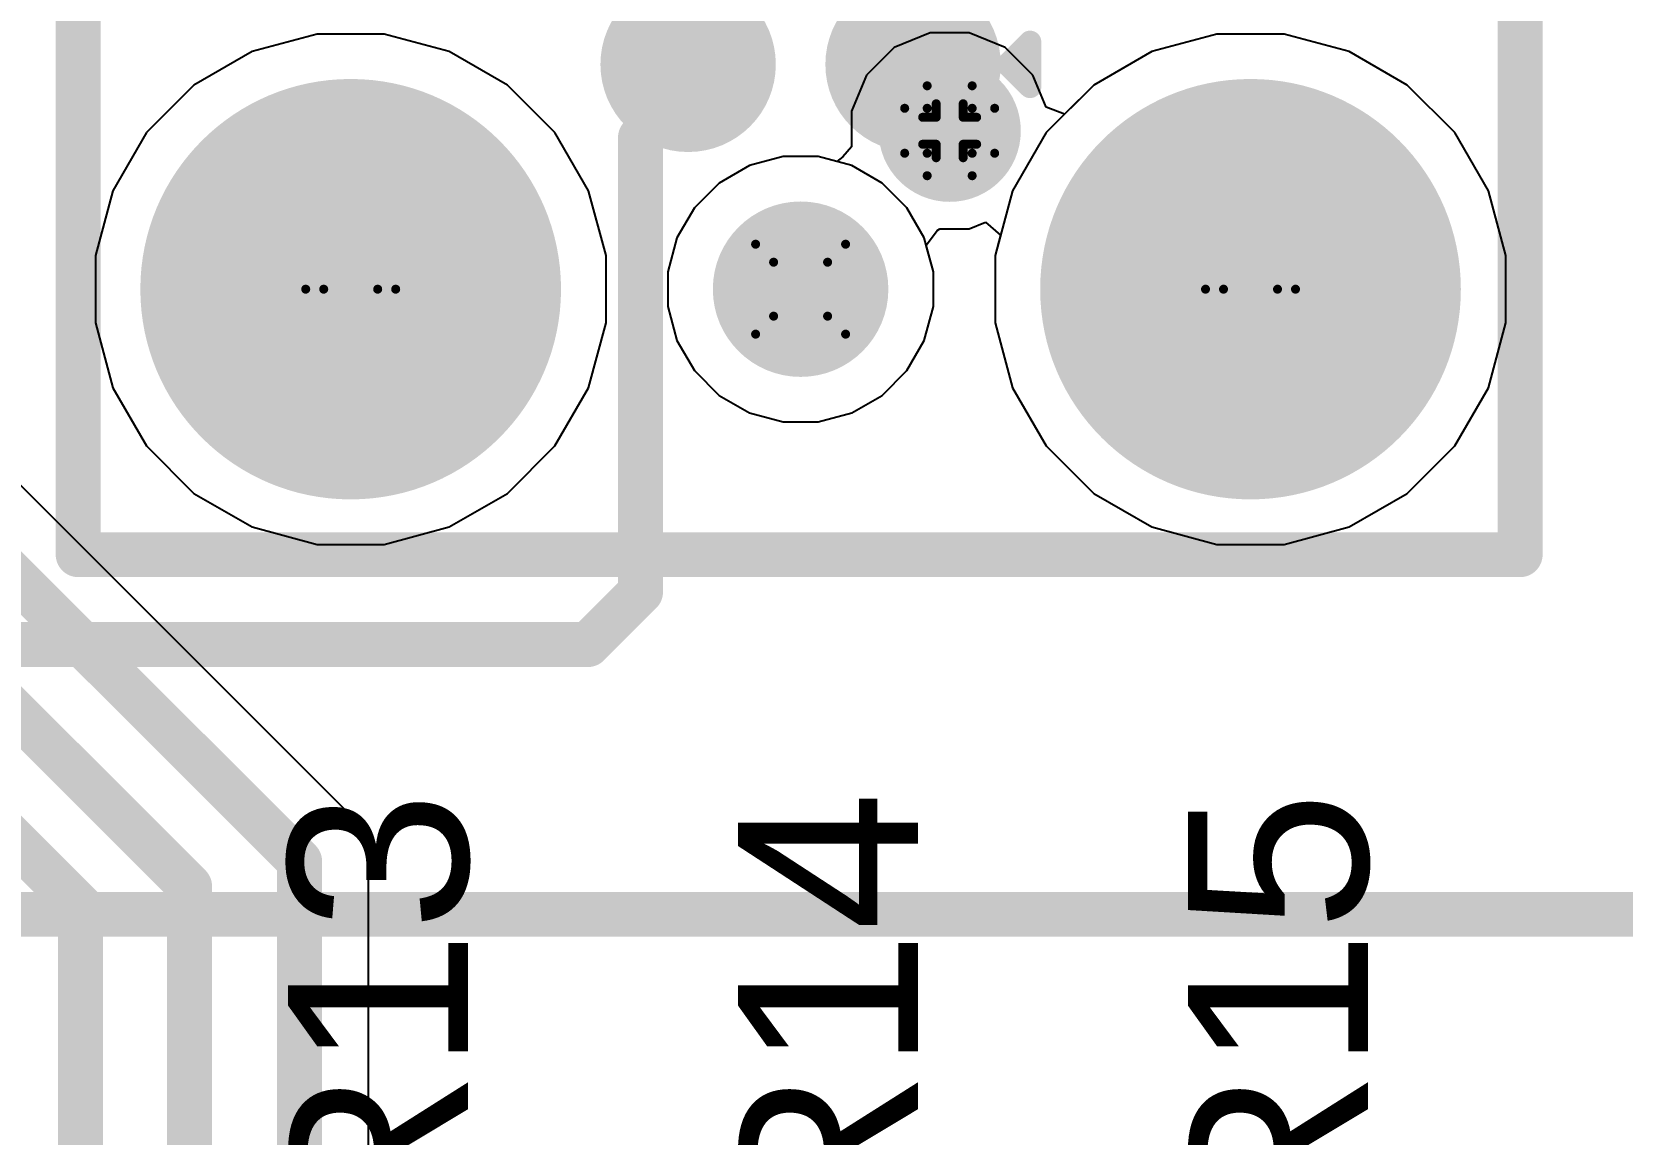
# Model space of a CAD drawing. Header units: inches. Extents: x -4 to 5258, y -4 to 5281.
# Drawn here: x 34.14 to 43.12, y 49.69 to 55.91 of the extents above; entities that cross this region are included whole.
import ezdxf

# ---------------------------------------------------------------- set-up
doc = ezdxf.new("R2010")
doc.units = ezdxf.units.IN
for name, color, linetype in [('Bottom Layer', 5, 'Continuous'), ('Bottom Solder', 6, 'Continuous'), ('Drill Drawing', 1, 'Continuous'), ('Layer 1', 16, 'Continuous'), ('Layer 2', 76, 'Continuous'), ('Pad Holes', 156, 'Continuous'), ('Top Layer', 1, 'Continuous'), ('Top Overlay', 2, 'Continuous'), ('Top Paste', 8, 'Continuous'), ('Top Solder', 216, 'Continuous'), ('Via Holes', 16, 'Continuous')]:
    doc.layers.add(name, color=color, linetype=linetype)
doc.styles.add('Arial', font='', dxfattribs={"height": 0.2})
doc.styles.get('Arial').set_extended_font_data('Arial')

# ---------------------------------------------------------------- blocks, each defined once
blk = doc.blocks.new('TC2030_IDC__214')
at = {"layer": 'Bottom Solder'}
h = blk.add_hatch(color=6, dxfattribs=at)
edge = h.paths.add_edge_path()
edge.add_arc((-2.54, 2.54), 0.1016, 0, 360)
h = blk.add_hatch(color=6, dxfattribs=at)
edge = h.paths.add_edge_path()
edge.add_arc((0.635, 2.54), 0.1016, 0, 360)
h = blk.add_hatch(color=6, dxfattribs=at)
edge = h.paths.add_edge_path()
edge.add_arc((2.54, 1.016), 0.1016, 0, 360)
h = blk.add_hatch(color=6, dxfattribs=at)
edge = h.paths.add_edge_path()
edge.add_arc((-2.54, 0), 0.1016, 0, 360)
h = blk.add_hatch(color=6, dxfattribs=at)
edge = h.paths.add_edge_path()
edge.add_arc((2.54, -1.016), 0.1016, 0, 360)
h = blk.add_hatch(color=6, dxfattribs=at)
edge = h.paths.add_edge_path()
edge.add_arc((-2.54, -2.54), 0.1016, 0, 360)
h = blk.add_hatch(color=6, dxfattribs=at)
edge = h.paths.add_edge_path()
edge.add_arc((0.635, -2.54), 0.1016, 0, 360)
at = {"layer": 'Pad Holes'}
h = blk.add_hatch(color=7, dxfattribs=at)
edge = h.paths.add_edge_path()
edge.add_arc((-2.54, 2.54), 1.1875, 0, 360)
h = blk.add_hatch(color=7, dxfattribs=at)
edge = h.paths.add_edge_path()
edge.add_arc((0.635, 2.54), 1.1875, 0, 360)
h = blk.add_hatch(color=7, dxfattribs=at)
edge = h.paths.add_edge_path()
edge.add_arc((2.54, 1.016), 0.4955, 0, 360)
h = blk.add_hatch(color=7, dxfattribs=at)
edge = h.paths.add_edge_path()
edge.add_arc((-2.54, 0), 0.4955, 0, 360)
h = blk.add_hatch(color=7, dxfattribs=at)
edge = h.paths.add_edge_path()
edge.add_arc((2.54, -1.016), 0.4955, 0, 360)
h = blk.add_hatch(color=7, dxfattribs=at)
edge = h.paths.add_edge_path()
edge.add_arc((-2.54, -2.54), 1.1875, 0, 360)
h = blk.add_hatch(color=7, dxfattribs=at)
edge = h.paths.add_edge_path()
edge.add_arc((0.635, -2.54), 1.1875, 0, 360)
at = {"layer": 'Top Layer'}
h = blk.add_hatch(color=1, dxfattribs=at)
edge = h.paths.add_edge_path()
edge.add_arc((-1.27, 0.635), 0.3935, 0, 360)
h = blk.add_hatch(color=1, dxfattribs=at)
edge = h.paths.add_edge_path()
edge.add_arc((0, 0.635), 0.3935, 0, 360)
h = blk.add_hatch(color=1, dxfattribs=at)
edge = h.paths.add_edge_path()
edge.add_arc((1.27, 0.635), 0.3935, 0, 360)
h = blk.add_hatch(color=1, dxfattribs=at)
edge = h.paths.add_edge_path()
edge.add_arc((-1.27, -0.635), 0.3935, 0, 360)
h = blk.add_hatch(color=1, dxfattribs=at)
edge = h.paths.add_edge_path()
edge.add_arc((-1.27, -0.635), 0.3935, 0, 360)
h = blk.add_hatch(color=1, dxfattribs=at)
edge = h.paths.add_edge_path()
edge.add_arc((0, -0.635), 0.3935, 0, 360)
h = blk.add_hatch(color=1, dxfattribs=at)
edge = h.paths.add_edge_path()
edge.add_arc((1.27, -0.635), 0.3935, 0, 360)
at = {"layer": 'Top Paste'}
h = blk.add_hatch(color=8, dxfattribs=at)
edge = h.paths.add_edge_path()
edge.add_arc((-1.27, 0.635), 0.3935, 0, 360)
h = blk.add_hatch(color=8, dxfattribs=at)
edge = h.paths.add_edge_path()
edge.add_arc((0, 0.635), 0.3935, 0, 360)
h = blk.add_hatch(color=8, dxfattribs=at)
edge = h.paths.add_edge_path()
edge.add_arc((1.27, 0.635), 0.3935, 0, 360)
h = blk.add_hatch(color=8, dxfattribs=at)
edge = h.paths.add_edge_path()
edge.add_arc((-1.27, -0.635), 0.3935, 0, 360)
h = blk.add_hatch(color=8, dxfattribs=at)
edge = h.paths.add_edge_path()
edge.add_arc((-1.27, -0.635), 0.3935, 0, 360)
h = blk.add_hatch(color=8, dxfattribs=at)
edge = h.paths.add_edge_path()
edge.add_arc((0, -0.635), 0.3935, 0, 360)
h = blk.add_hatch(color=8, dxfattribs=at)
edge = h.paths.add_edge_path()
edge.add_arc((1.27, -0.635), 0.3935, 0, 360)
at = {"layer": 'Top Solder'}
h = blk.add_hatch(color=216, dxfattribs=at)
edge = h.paths.add_edge_path()
edge.add_arc((-2.54, 2.54), 0.1016, 0, 360)
h = blk.add_hatch(color=216, dxfattribs=at)
edge = h.paths.add_edge_path()
edge.add_arc((0.635, 2.54), 0.1016, 0, 360)
h = blk.add_hatch(color=216, dxfattribs=at)
edge = h.paths.add_edge_path()
edge.add_arc((-1.27, 0.635), 0.4951, 0, 360)
h = blk.add_hatch(color=216, dxfattribs=at)
edge = h.paths.add_edge_path()
edge.add_arc((0, 0.635), 0.4951, 0, 360)
h = blk.add_hatch(color=216, dxfattribs=at)
edge = h.paths.add_edge_path()
edge.add_arc((1.27, 0.635), 0.4951, 0, 360)
h = blk.add_hatch(color=216, dxfattribs=at)
edge = h.paths.add_edge_path()
edge.add_arc((2.54, 1.016), 0.1016, 0, 360)
h = blk.add_hatch(color=216, dxfattribs=at)
edge = h.paths.add_edge_path()
edge.add_arc((-2.54, 0), 0.1016, 0, 360)
h = blk.add_hatch(color=216, dxfattribs=at)
edge = h.paths.add_edge_path()
edge.add_arc((-1.27, -0.635), 0.4951, 0, 360)
h = blk.add_hatch(color=216, dxfattribs=at)
edge = h.paths.add_edge_path()
edge.add_arc((-1.27, -0.635), 0.4951, 0, 360)
h = blk.add_hatch(color=216, dxfattribs=at)
edge = h.paths.add_edge_path()
edge.add_arc((0, -0.635), 0.4951, 0, 360)
h = blk.add_hatch(color=216, dxfattribs=at)
edge = h.paths.add_edge_path()
edge.add_arc((1.27, -0.635), 0.4951, 0, 360)
h = blk.add_hatch(color=216, dxfattribs=at)
edge = h.paths.add_edge_path()
edge.add_arc((2.54, -1.016), 0.1016, 0, 360)
h = blk.add_hatch(color=216, dxfattribs=at)
edge = h.paths.add_edge_path()
edge.add_arc((-2.54, -2.54), 0.1016, 0, 360)
h = blk.add_hatch(color=216, dxfattribs=at)
edge = h.paths.add_edge_path()
edge.add_arc((0.635, -2.54), 0.1016, 0, 360)
at = {"layer": 'Top Overlay'}
for points in [[(-4.0397, 4.0783, 0.254, 0.254, 0), (-4.0397, -4.062, 0.254, 0.254, 0)], [(-4.0397, 4.0783, 0.254, 0.254, 0), (3.3263, 4.0783, 0.254, 0.254, 0)], [(3.3263, 4.0783, 0.254, 0.254, 0), (3.3263, -4.062, 0.254, 0.254, 0)], [(-1.27, -1.1684, 0.127, 0.127, 0), (-1.397, -1.2954, 0.127, 0.127, 0)], [(-1.27, -1.1684, 0.127, 0.127, 0), (-1.143, -1.2954, 0.127, 0.127, 0)], [(-1.397, -1.2954, 0.127, 0.127, 0), (-1.143, -1.2954, 0.127, 0.127, 0)], [(-4.0397, -4.062, 0.254, 0.254, 0), (3.3263, -4.062, 0.254, 0.254, 0)]]:
    blk.add_lwpolyline(points, format="xyseb", dxfattribs=at)
for points in [[(-4.1032, 4.0783, 0.127, 0.127, 1), (-3.9762, 4.0783, 0.127, 0.127, 1)], [(-4.1032, 4.0783, 0.127, 0.127, 1), (-3.9762, 4.0783, 0.127, 0.127, 1)], [(3.2628, 4.0783, 0.127, 0.127, 1), (3.3898, 4.0783, 0.127, 0.127, 1)], [(3.2628, 4.0783, 0.127, 0.127, 1), (3.3898, 4.0783, 0.127, 0.127, 1)], [(-1.3017, -1.1684, 0.0635, 0.0635, 1), (-1.2382, -1.1684, 0.0635, 0.0635, 1)], [(-1.3017, -1.1684, 0.0635, 0.0635, 1), (-1.2382, -1.1684, 0.0635, 0.0635, 1)], [(-1.4287, -1.2954, 0.0635, 0.0635, 1), (-1.3652, -1.2954, 0.0635, 0.0635, 1)], [(-1.4287, -1.2954, 0.0635, 0.0635, 1), (-1.3652, -1.2954, 0.0635, 0.0635, 1)], [(-1.1747, -1.2954, 0.0635, 0.0635, 1), (-1.1112, -1.2954, 0.0635, 0.0635, 1)], [(-1.1747, -1.2954, 0.0635, 0.0635, 1), (-1.1112, -1.2954, 0.0635, 0.0635, 1)], [(-4.1032, -4.062, 0.127, 0.127, 1), (-3.9762, -4.062, 0.127, 0.127, 1)], [(-4.1032, -4.062, 0.127, 0.127, 1), (-3.9762, -4.062, 0.127, 0.127, 1)], [(3.2628, -4.062, 0.127, 0.127, 1), (3.3898, -4.062, 0.127, 0.127, 1)], [(3.2628, -4.062, 0.127, 0.127, 1), (3.3898, -4.062, 0.127, 0.127, 1)]]:
    blk.add_lwpolyline(points, format="xyseb", close=True, dxfattribs=at)

msp = doc.modelspace()

# ---------------------------------------------------------------- hatches: boundary and pattern name
at = {"layer": 'Bottom Layer'}
h = msp.add_hatch(color=5, dxfattribs=at)
edge = h.paths.add_edge_path()
edge.add_arc((39.3199, 55.3554), 0.3, 0, 360)
at = {"layer": 'Bottom Solder'}
h = msp.add_hatch(color=6, dxfattribs=at)
edge = h.paths.add_edge_path()
edge.add_arc((39.3199, 55.3554), 0.4016, 0, 360)
at = {"layer": 'Layer 1'}
h = msp.add_hatch(color=16, dxfattribs=at)
edge = h.paths.add_edge_path()
edge.add_arc((39.3199, 55.3554), 0.3, 0, 360)
at = {"layer": 'Layer 2'}
h = msp.add_hatch(color=76, dxfattribs=at)
edge = h.paths.add_edge_path()
edge.add_arc((39.3199, 55.3554), 0.3, 0, 360)
at = {"layer": 'Top Layer'}
h = msp.add_hatch(color=1, dxfattribs=at)
edge = h.paths.add_edge_path()
edge.add_arc((39.3199, 55.3554), 0.3, 0, 360)
at = {"layer": 'Top Solder'}
h = msp.add_hatch(color=216, dxfattribs=at)
edge = h.paths.add_edge_path()
edge.add_arc((39.3199, 55.3554), 0.4016, 0, 360)
at = {"layer": 'Via Holes'}
h = msp.add_hatch(color=7, dxfattribs=at)
edge = h.paths.add_edge_path()
edge.add_arc((39.3199, 55.3554), 0.15, 0, 360)

# ---------------------------------------------------------------- linework, layer by layer
at = {"layer": 'Bottom Layer'}
for p, q in [((35.7485, 55.9019), (35.3819, 55.8037)), ((36.128, 55.9019), (35.7485, 55.9019)), ((36.4947, 55.8037), (36.128, 55.9019)), ((39.2097, 55.9094), (39.0061, 55.825)), ((39.4301, 55.9094), (39.2097, 55.9094)), ((39.6337, 55.825), (39.4301, 55.9094)), ((40.8285, 55.9019), (40.4619, 55.8037)), ((41.208, 55.9019), (40.8285, 55.9019)), ((41.5747, 55.8037), (41.208, 55.9019)), ((35.3819, 55.8037), (35.0532, 55.6139)), ((36.8234, 55.6139), (36.4947, 55.8037)), ((39.0061, 55.825), (38.8503, 55.6692)), ((39.7896, 55.6692), (39.6337, 55.825)), ((40.4619, 55.8037), (40.1332, 55.6139)), ((41.9034, 55.6139), (41.5747, 55.8037)), ((38.8503, 55.6692), (38.7659, 55.4656)), ((39.8643, 55.4888), (39.7896, 55.6692)), ((35.0532, 55.6139), (34.7848, 55.3455)), ((37.0917, 55.3455), (36.8234, 55.6139)), ((40.1332, 55.6139), (39.9678, 55.4485)), ((42.1717, 55.3455), (41.9034, 55.6139)), ((39.9678, 55.4485), (39.8643, 55.4888)), ((38.7659, 55.4656), (38.7659, 55.2645)), ((34.7848, 55.3455), (34.595, 55.0168)), ((37.2815, 55.0168), (37.0917, 55.3455)), ((42.3615, 55.0168), (42.1717, 55.3455)), ((38.7659, 55.2645), (38.7165, 55.2077)), ((38.189, 55.1588), (38.0181, 55.0602)), ((38.3796, 55.2099), (38.189, 55.1588)), ((38.5769, 55.2099), (38.3796, 55.2099)), ((38.6822, 55.1817), (38.5769, 55.2099)), ((38.7165, 55.2077), (38.6822, 55.1817)), ((38.0181, 55.0602), (37.8785, 54.9206)), ((34.595, 55.0168), (34.4968, 54.6502)), ((37.3798, 54.6502), (37.2815, 55.0168)), ((42.4598, 54.6502), (42.3615, 55.0168)), ((37.8785, 54.9206), (37.7798, 54.7497)), ((39.1886, 54.7104), (39.2486, 54.7922)), ((39.2486, 54.7922), (39.2642, 54.8014)), ((39.2642, 54.8014), (39.4301, 54.8014)), ((39.4301, 54.8014), (39.5223, 54.8396)), ((39.5223, 54.8396), (39.6075, 54.7649)), ((37.7798, 54.7497), (37.7288, 54.5591)), ((39.188, 54.7075), (39.1886, 54.7104)), ((39.2278, 54.5591), (39.188, 54.7075)), ((39.6075, 54.7649), (39.5768, 54.6502)), ((34.4968, 54.6502), (34.4968, 54.2706)), ((37.3798, 54.2706), (37.3798, 54.6502)), ((39.5768, 54.6502), (39.5768, 54.2706)), ((42.4598, 54.2706), (42.4598, 54.6502)), ((37.7288, 54.5591), (37.7288, 54.3618)), ((39.2278, 54.3618), (39.2278, 54.5591)), ((37.7288, 54.3618), (37.7798, 54.1711)), ((39.1767, 54.1711), (39.2278, 54.3618)), ((34.4968, 54.2706), (34.595, 53.904)), ((37.2815, 53.904), (37.3798, 54.2706)), ((39.5768, 54.2706), (39.675, 53.904)), ((42.3615, 53.904), (42.4598, 54.2706)), ((37.7798, 54.1711), (37.8785, 54.0002)), ((39.078, 54.0002), (39.1767, 54.1711)), ((35.9246, 51.5028), (33.3388, 54.0886)), ((37.8785, 54.0002), (38.0181, 53.8607)), ((38.9385, 53.8607), (39.078, 54.0002)), ((34.595, 53.904), (34.7848, 53.5753)), ((37.0917, 53.5753), (37.2815, 53.904)), ((39.675, 53.904), (39.8648, 53.5753)), ((42.1717, 53.5753), (42.3615, 53.904)), ((38.0181, 53.8607), (38.189, 53.762)), ((38.7676, 53.762), (38.9385, 53.8607)), ((38.189, 53.762), (38.3796, 53.7109)), ((38.3796, 53.7109), (38.5769, 53.7109)), ((38.5769, 53.7109), (38.7676, 53.762)), ((34.7848, 53.5753), (35.0532, 53.3069)), ((36.8234, 53.3069), (37.0917, 53.5753)), ((39.8648, 53.5753), (40.1332, 53.3069)), ((41.9034, 53.3069), (42.1717, 53.5753)), ((35.0532, 53.3069), (35.3819, 53.1172)), ((36.4947, 53.1172), (36.8234, 53.3069)), ((40.1332, 53.3069), (40.4619, 53.1172)), ((41.5747, 53.1172), (41.9034, 53.3069)), ((35.3819, 53.1172), (35.7485, 53.0189)), ((36.128, 53.0189), (36.4947, 53.1172)), ((40.4619, 53.1172), (40.8285, 53.0189)), ((41.208, 53.0189), (41.5747, 53.1172)), ((35.7485, 53.0189), (36.128, 53.0189)), ((40.8285, 53.0189), (41.208, 53.0189)), ((36.0088, 51.3768), (35.9246, 51.5028)), ((36.0384, 51.2282), (36.0088, 51.3768)), ((36.0384, 31.3644), (36.0384, 51.2282))]:
    msp.add_line(p, q, dxfattribs=at)
for points in [[(33.0641, 53.8139, 0.254, 0.254, 0), (35.6499, 51.2282, 0.254, 0.254, 0)], [(32.8136, 53.3023, 0.254, 0.254, 0), (35.0286, 51.0873, 0.254, 0.254, 0)], [(32.5895, 52.7943, 0.254, 0.254, 0), (34.4128, 50.971, 0.254, 0.254, 0)], [(35.6499, 31.2035, 0.254, 0.254, 0), (35.6499, 51.2282, 0.254, 0.254, 0)], [(35.0286, 38.9191, 0.254, 0.254, 0), (35.0286, 51.0873, 0.254, 0.254, 0)], [(34.4128, 30.024, 0.254, 0.254, 0), (34.4128, 50.971, 0.254, 0.254, 0)]]:
    msp.add_lwpolyline(points, format="xyseb", dxfattribs=at)
for points in [[(35.5864, 51.2282, 0.127, 0.127, 1), (35.7134, 51.2282, 0.127, 0.127, 1)], [(35.5864, 51.2282, 0.127, 0.127, 1), (35.7134, 51.2282, 0.127, 0.127, 1)], [(34.9651, 51.0873, 0.127, 0.127, 1), (35.0921, 51.0873, 0.127, 0.127, 1)], [(34.9651, 51.0873, 0.127, 0.127, 1), (35.0921, 51.0873, 0.127, 0.127, 1)], [(34.3493, 50.971, 0.127, 0.127, 1), (34.4763, 50.971, 0.127, 0.127, 1)], [(34.3493, 50.971, 0.127, 0.127, 1), (34.4763, 50.971, 0.127, 0.127, 1)]]:
    msp.add_lwpolyline(points, format="xyseb", close=True, dxfattribs=at)
at = {"layer": 'Drill Drawing'}
for points in [[(39.1929, 55.4824, 0.0508, 0.0508, 0), (39.1929, 55.6094, 0.0508, 0.0508, 0)], [(39.1929, 55.6094, 0.0508, 0.0508, 0), (39.4469, 55.6094, 0.0508, 0.0508, 0)], [(39.4469, 55.4824, 0.0508, 0.0508, 0), (39.4469, 55.6094, 0.0508, 0.0508, 0)], [(39.0659, 55.2284, 0.0508, 0.0508, 0), (39.0659, 55.4824, 0.0508, 0.0508, 0)], [(39.0659, 55.4824, 0.0508, 0.0508, 0), (39.1929, 55.4824, 0.0508, 0.0508, 0)], [(39.2437, 55.4316, 0.0508, 0.0508, 0), (39.2437, 55.5078, 0.0508, 0.0508, 0)], [(39.2437, 55.5078, 0.0508, 0.0508, 0), (39.3961, 55.5078, 0.0508, 0.0508, 0)], [(39.3961, 55.4316, 0.0508, 0.0508, 0), (39.3961, 55.5078, 0.0508, 0.0508, 0)], [(39.4469, 55.4824, 0.0508, 0.0508, 0), (39.5739, 55.4824, 0.0508, 0.0508, 0)], [(39.5739, 55.2284, 0.0508, 0.0508, 0), (39.5739, 55.4824, 0.0508, 0.0508, 0)], [(39.1675, 55.2792, 0.0508, 0.0508, 0), (39.1675, 55.4316, 0.0508, 0.0508, 0)], [(39.1675, 55.4316, 0.0508, 0.0508, 0), (39.2437, 55.4316, 0.0508, 0.0508, 0)], [(39.3961, 55.4316, 0.0508, 0.0508, 0), (39.4723, 55.4316, 0.0508, 0.0508, 0)], [(39.4723, 55.2792, 0.0508, 0.0508, 0), (39.4723, 55.4316, 0.0508, 0.0508, 0)], [(39.0659, 55.2284, 0.0508, 0.0508, 0), (39.1929, 55.2284, 0.0508, 0.0508, 0)], [(39.1675, 55.2792, 0.0508, 0.0508, 0), (39.2437, 55.2792, 0.0508, 0.0508, 0)], [(39.1929, 55.1014, 0.0508, 0.0508, 0), (39.1929, 55.2284, 0.0508, 0.0508, 0)], [(39.2437, 55.203, 0.0508, 0.0508, 0), (39.2437, 55.2792, 0.0508, 0.0508, 0)], [(39.2437, 55.203, 0.0508, 0.0508, 0), (39.3961, 55.203, 0.0508, 0.0508, 0)], [(39.3961, 55.2792, 0.0508, 0.0508, 0), (39.4723, 55.2792, 0.0508, 0.0508, 0)], [(39.3961, 55.203, 0.0508, 0.0508, 0), (39.3961, 55.2792, 0.0508, 0.0508, 0)], [(39.4469, 55.2284, 0.0508, 0.0508, 0), (39.5739, 55.2284, 0.0508, 0.0508, 0)], [(39.4469, 55.1014, 0.0508, 0.0508, 0), (39.4469, 55.2284, 0.0508, 0.0508, 0)], [(39.1929, 55.1014, 0.0508, 0.0508, 0), (39.4469, 55.1014, 0.0508, 0.0508, 0)], [(38.2243, 54.7144, 0.0508, 0.0508, 0), (38.7323, 54.7144, 0.0508, 0.0508, 0)], [(38.2243, 54.2064, 0.0508, 0.0508, 0), (38.2243, 54.7144, 0.0508, 0.0508, 0)], [(38.7323, 54.2064, 0.0508, 0.0508, 0), (38.7323, 54.7144, 0.0508, 0.0508, 0)], [(38.3259, 54.6128, 0.0508, 0.0508, 0), (38.6307, 54.6128, 0.0508, 0.0508, 0)], [(38.3259, 54.308, 0.0508, 0.0508, 0), (38.3259, 54.6128, 0.0508, 0.0508, 0)], [(38.6307, 54.308, 0.0508, 0.0508, 0), (38.6307, 54.6128, 0.0508, 0.0508, 0)], [(38.3259, 54.308, 0.0508, 0.0508, 0), (38.6307, 54.308, 0.0508, 0.0508, 0)], [(38.2243, 54.2064, 0.0508, 0.0508, 0), (38.7323, 54.2064, 0.0508, 0.0508, 0)]]:
    msp.add_lwpolyline(points, format="xyseb", dxfattribs=at)
for points in [[(39.1802, 55.6094, 0.0254, 0.0254, 1), (39.2056, 55.6094, 0.0254, 0.0254, 1)], [(39.1802, 55.6094, 0.0254, 0.0254, 1), (39.2056, 55.6094, 0.0254, 0.0254, 1)], [(39.4342, 55.6094, 0.0254, 0.0254, 1), (39.4596, 55.6094, 0.0254, 0.0254, 1)], [(39.4342, 55.6094, 0.0254, 0.0254, 1), (39.4596, 55.6094, 0.0254, 0.0254, 1)], [(39.0532, 55.4824, 0.0254, 0.0254, 1), (39.0786, 55.4824, 0.0254, 0.0254, 1)], [(39.0532, 55.4824, 0.0254, 0.0254, 1), (39.0786, 55.4824, 0.0254, 0.0254, 1)], [(39.1802, 55.4824, 0.0254, 0.0254, 1), (39.2056, 55.4824, 0.0254, 0.0254, 1)], [(39.1802, 55.4824, 0.0254, 0.0254, 1), (39.2056, 55.4824, 0.0254, 0.0254, 1)], [(39.231, 55.5078, 0.0254, 0.0254, 1), (39.2564, 55.5078, 0.0254, 0.0254, 1)], [(39.231, 55.5078, 0.0254, 0.0254, 1), (39.2564, 55.5078, 0.0254, 0.0254, 1)], [(39.3834, 55.5078, 0.0254, 0.0254, 1), (39.4088, 55.5078, 0.0254, 0.0254, 1)], [(39.3834, 55.5078, 0.0254, 0.0254, 1), (39.4088, 55.5078, 0.0254, 0.0254, 1)], [(39.4342, 55.4824, 0.0254, 0.0254, 1), (39.4596, 55.4824, 0.0254, 0.0254, 1)], [(39.4342, 55.4824, 0.0254, 0.0254, 1), (39.4596, 55.4824, 0.0254, 0.0254, 1)], [(39.5612, 55.4824, 0.0254, 0.0254, 1), (39.5866, 55.4824, 0.0254, 0.0254, 1)], [(39.5612, 55.4824, 0.0254, 0.0254, 1), (39.5866, 55.4824, 0.0254, 0.0254, 1)], [(39.1548, 55.4316, 0.0254, 0.0254, 1), (39.1802, 55.4316, 0.0254, 0.0254, 1)], [(39.1548, 55.4316, 0.0254, 0.0254, 1), (39.1802, 55.4316, 0.0254, 0.0254, 1)], [(39.231, 55.4316, 0.0254, 0.0254, 1), (39.2564, 55.4316, 0.0254, 0.0254, 1)], [(39.231, 55.4316, 0.0254, 0.0254, 1), (39.2564, 55.4316, 0.0254, 0.0254, 1)], [(39.3834, 55.4316, 0.0254, 0.0254, 1), (39.4088, 55.4316, 0.0254, 0.0254, 1)], [(39.3834, 55.4316, 0.0254, 0.0254, 1), (39.4088, 55.4316, 0.0254, 0.0254, 1)], [(39.4596, 55.4316, 0.0254, 0.0254, 1), (39.485, 55.4316, 0.0254, 0.0254, 1)], [(39.4596, 55.4316, 0.0254, 0.0254, 1), (39.485, 55.4316, 0.0254, 0.0254, 1)], [(39.0532, 55.2284, 0.0254, 0.0254, 1), (39.0786, 55.2284, 0.0254, 0.0254, 1)], [(39.0532, 55.2284, 0.0254, 0.0254, 1), (39.0786, 55.2284, 0.0254, 0.0254, 1)], [(39.1548, 55.2792, 0.0254, 0.0254, 1), (39.1802, 55.2792, 0.0254, 0.0254, 1)], [(39.1548, 55.2792, 0.0254, 0.0254, 1), (39.1802, 55.2792, 0.0254, 0.0254, 1)], [(39.1802, 55.2284, 0.0254, 0.0254, 1), (39.2056, 55.2284, 0.0254, 0.0254, 1)], [(39.1802, 55.2284, 0.0254, 0.0254, 1), (39.2056, 55.2284, 0.0254, 0.0254, 1)], [(39.231, 55.2792, 0.0254, 0.0254, 1), (39.2564, 55.2792, 0.0254, 0.0254, 1)], [(39.231, 55.2792, 0.0254, 0.0254, 1), (39.2564, 55.2792, 0.0254, 0.0254, 1)], [(39.231, 55.203, 0.0254, 0.0254, 1), (39.2564, 55.203, 0.0254, 0.0254, 1)], [(39.231, 55.203, 0.0254, 0.0254, 1), (39.2564, 55.203, 0.0254, 0.0254, 1)], [(39.3834, 55.2792, 0.0254, 0.0254, 1), (39.4088, 55.2792, 0.0254, 0.0254, 1)], [(39.3834, 55.2792, 0.0254, 0.0254, 1), (39.4088, 55.2792, 0.0254, 0.0254, 1)], [(39.3834, 55.203, 0.0254, 0.0254, 1), (39.4088, 55.203, 0.0254, 0.0254, 1)], [(39.3834, 55.203, 0.0254, 0.0254, 1), (39.4088, 55.203, 0.0254, 0.0254, 1)], [(39.4342, 55.2284, 0.0254, 0.0254, 1), (39.4596, 55.2284, 0.0254, 0.0254, 1)], [(39.4342, 55.2284, 0.0254, 0.0254, 1), (39.4596, 55.2284, 0.0254, 0.0254, 1)], [(39.4596, 55.2792, 0.0254, 0.0254, 1), (39.485, 55.2792, 0.0254, 0.0254, 1)], [(39.4596, 55.2792, 0.0254, 0.0254, 1), (39.485, 55.2792, 0.0254, 0.0254, 1)], [(39.5612, 55.2284, 0.0254, 0.0254, 1), (39.5866, 55.2284, 0.0254, 0.0254, 1)], [(39.5612, 55.2284, 0.0254, 0.0254, 1), (39.5866, 55.2284, 0.0254, 0.0254, 1)], [(39.1802, 55.1014, 0.0254, 0.0254, 1), (39.2056, 55.1014, 0.0254, 0.0254, 1)], [(39.1802, 55.1014, 0.0254, 0.0254, 1), (39.2056, 55.1014, 0.0254, 0.0254, 1)], [(39.4342, 55.1014, 0.0254, 0.0254, 1), (39.4596, 55.1014, 0.0254, 0.0254, 1)], [(39.4342, 55.1014, 0.0254, 0.0254, 1), (39.4596, 55.1014, 0.0254, 0.0254, 1)], [(36.1923, 54.4604, 0.0508, 0.0508, 1), (35.6843, 54.4604, 0.0508, 0.0508, 1)], [(38.2116, 54.7144, 0.0254, 0.0254, 1), (38.237, 54.7144, 0.0254, 0.0254, 1)], [(38.2116, 54.7144, 0.0254, 0.0254, 1), (38.237, 54.7144, 0.0254, 0.0254, 1)], [(38.7196, 54.7144, 0.0254, 0.0254, 1), (38.745, 54.7144, 0.0254, 0.0254, 1)], [(38.7196, 54.7144, 0.0254, 0.0254, 1), (38.745, 54.7144, 0.0254, 0.0254, 1)], [(41.2723, 54.4604, 0.0508, 0.0508, 1), (40.7643, 54.4604, 0.0508, 0.0508, 1)], [(36.0907, 54.4604, 0.0508, 0.0508, 1), (35.7859, 54.4604, 0.0508, 0.0508, 1)], [(38.3132, 54.6128, 0.0254, 0.0254, 1), (38.3386, 54.6128, 0.0254, 0.0254, 1)], [(38.3132, 54.6128, 0.0254, 0.0254, 1), (38.3386, 54.6128, 0.0254, 0.0254, 1)], [(38.618, 54.6128, 0.0254, 0.0254, 1), (38.6434, 54.6128, 0.0254, 0.0254, 1)], [(38.618, 54.6128, 0.0254, 0.0254, 1), (38.6434, 54.6128, 0.0254, 0.0254, 1)], [(41.1707, 54.4604, 0.0508, 0.0508, 1), (40.8659, 54.4604, 0.0508, 0.0508, 1)], [(35.6716, 54.4604, 0.0254, 0.0254, 1), (35.697, 54.4604, 0.0254, 0.0254, 1)], [(35.7732, 54.4604, 0.0254, 0.0254, 1), (35.7986, 54.4604, 0.0254, 0.0254, 1)], [(36.078, 54.4604, 0.0254, 0.0254, 1), (36.1034, 54.4604, 0.0254, 0.0254, 1)], [(36.1796, 54.4604, 0.0254, 0.0254, 1), (36.205, 54.4604, 0.0254, 0.0254, 1)], [(40.7516, 54.4604, 0.0254, 0.0254, 1), (40.777, 54.4604, 0.0254, 0.0254, 1)], [(40.8532, 54.4604, 0.0254, 0.0254, 1), (40.8786, 54.4604, 0.0254, 0.0254, 1)], [(41.158, 54.4604, 0.0254, 0.0254, 1), (41.1834, 54.4604, 0.0254, 0.0254, 1)], [(41.2596, 54.4604, 0.0254, 0.0254, 1), (41.285, 54.4604, 0.0254, 0.0254, 1)], [(38.3132, 54.308, 0.0254, 0.0254, 1), (38.3386, 54.308, 0.0254, 0.0254, 1)], [(38.3132, 54.308, 0.0254, 0.0254, 1), (38.3386, 54.308, 0.0254, 0.0254, 1)], [(38.618, 54.308, 0.0254, 0.0254, 1), (38.6434, 54.308, 0.0254, 0.0254, 1)], [(38.618, 54.308, 0.0254, 0.0254, 1), (38.6434, 54.308, 0.0254, 0.0254, 1)], [(38.2116, 54.2064, 0.0254, 0.0254, 1), (38.237, 54.2064, 0.0254, 0.0254, 1)], [(38.2116, 54.2064, 0.0254, 0.0254, 1), (38.237, 54.2064, 0.0254, 0.0254, 1)], [(38.7196, 54.2064, 0.0254, 0.0254, 1), (38.745, 54.2064, 0.0254, 0.0254, 1)], [(38.7196, 54.2064, 0.0254, 0.0254, 1), (38.745, 54.2064, 0.0254, 0.0254, 1)]]:
    msp.add_lwpolyline(points, format="xyseb", close=True, dxfattribs=at)
at = {"layer": 'Layer 1'}
for p, q in [((35.7485, 55.9019), (35.3819, 55.8037)), ((36.128, 55.9019), (35.7485, 55.9019)), ((36.4947, 55.8037), (36.128, 55.9019)), ((39.2097, 55.9094), (39.0061, 55.825)), ((39.4301, 55.9094), (39.2097, 55.9094)), ((39.6337, 55.825), (39.4301, 55.9094)), ((40.8285, 55.9019), (40.4619, 55.8037)), ((41.208, 55.9019), (40.8285, 55.9019)), ((41.5747, 55.8037), (41.208, 55.9019)), ((35.3819, 55.8037), (35.0532, 55.6139)), ((36.8234, 55.6139), (36.4947, 55.8037)), ((39.0061, 55.825), (38.8503, 55.6692)), ((39.7896, 55.6692), (39.6337, 55.825)), ((40.4619, 55.8037), (40.1332, 55.6139)), ((41.9034, 55.6139), (41.5747, 55.8037)), ((38.8503, 55.6692), (38.7659, 55.4656)), ((39.8643, 55.4888), (39.7896, 55.6692)), ((35.0532, 55.6139), (34.7848, 55.3455)), ((37.0917, 55.3455), (36.8234, 55.6139)), ((40.1332, 55.6139), (39.9678, 55.4485)), ((42.1717, 55.3455), (41.9034, 55.6139)), ((39.9678, 55.4485), (39.8643, 55.4888)), ((38.7659, 55.4656), (38.7659, 55.2645)), ((34.7848, 55.3455), (34.595, 55.0168)), ((37.2815, 55.0168), (37.0917, 55.3455)), ((42.3615, 55.0168), (42.1717, 55.3455)), ((38.7659, 55.2645), (38.7165, 55.2077)), ((38.189, 55.1588), (38.0181, 55.0602)), ((38.3796, 55.2099), (38.189, 55.1588)), ((38.5769, 55.2099), (38.3796, 55.2099)), ((38.6822, 55.1817), (38.5769, 55.2099)), ((38.7165, 55.2077), (38.6822, 55.1817)), ((38.0181, 55.0602), (37.8785, 54.9206)), ((34.595, 55.0168), (34.4968, 54.6502)), ((37.3798, 54.6502), (37.2815, 55.0168)), ((42.4598, 54.6502), (42.3615, 55.0168)), ((37.8785, 54.9206), (37.7798, 54.7497)), ((39.1886, 54.7104), (39.2486, 54.7922)), ((39.2486, 54.7922), (39.2642, 54.8014)), ((39.2642, 54.8014), (39.4301, 54.8014)), ((39.4301, 54.8014), (39.5223, 54.8396)), ((39.5223, 54.8396), (39.6075, 54.7649)), ((37.7798, 54.7497), (37.7288, 54.5591)), ((39.188, 54.7075), (39.1886, 54.7104)), ((39.2278, 54.5591), (39.188, 54.7075)), ((39.6075, 54.7649), (39.5768, 54.6502)), ((34.4968, 54.6502), (34.4968, 54.2706)), ((37.3798, 54.2706), (37.3798, 54.6502)), ((39.5768, 54.6502), (39.5768, 54.2706)), ((42.4598, 54.2706), (42.4598, 54.6502)), ((37.7288, 54.5591), (37.7288, 54.3618)), ((39.2278, 54.3618), (39.2278, 54.5591)), ((37.7288, 54.3618), (37.7798, 54.1711)), ((39.1767, 54.1711), (39.2278, 54.3618)), ((34.4968, 54.2706), (34.595, 53.904)), ((37.2815, 53.904), (37.3798, 54.2706)), ((39.5768, 54.2706), (39.675, 53.904)), ((42.3615, 53.904), (42.4598, 54.2706)), ((37.7798, 54.1711), (37.8785, 54.0002)), ((39.078, 54.0002), (39.1767, 54.1711)), ((37.8785, 54.0002), (38.0181, 53.8607)), ((38.9385, 53.8607), (39.078, 54.0002)), ((34.595, 53.904), (34.7848, 53.5753)), ((37.0917, 53.5753), (37.2815, 53.904)), ((39.675, 53.904), (39.8648, 53.5753)), ((42.1717, 53.5753), (42.3615, 53.904)), ((38.0181, 53.8607), (38.189, 53.762)), ((38.7676, 53.762), (38.9385, 53.8607)), ((38.189, 53.762), (38.3796, 53.7109)), ((38.3796, 53.7109), (38.5769, 53.7109)), ((38.5769, 53.7109), (38.7676, 53.762)), ((34.7848, 53.5753), (35.0532, 53.3069)), ((36.8234, 53.3069), (37.0917, 53.5753)), ((39.8648, 53.5753), (40.1332, 53.3069)), ((41.9034, 53.3069), (42.1717, 53.5753)), ((35.0532, 53.3069), (35.3819, 53.1172)), ((36.4947, 53.1172), (36.8234, 53.3069)), ((40.1332, 53.3069), (40.4619, 53.1172)), ((41.5747, 53.1172), (41.9034, 53.3069)), ((35.3819, 53.1172), (35.7485, 53.0189)), ((36.128, 53.0189), (36.4947, 53.1172)), ((40.4619, 53.1172), (40.8285, 53.0189)), ((41.208, 53.0189), (41.5747, 53.1172)), ((35.7485, 53.0189), (36.128, 53.0189)), ((40.8285, 53.0189), (41.208, 53.0189))]:
    msp.add_line(p, q, dxfattribs=at)
at = {"layer": 'Layer 2'}
for p, q in [((35.7485, 55.9019), (35.3819, 55.8037)), ((36.128, 55.9019), (35.7485, 55.9019)), ((36.4947, 55.8037), (36.128, 55.9019)), ((40.8285, 55.9019), (40.4619, 55.8037)), ((41.208, 55.9019), (40.8285, 55.9019)), ((41.5747, 55.8037), (41.208, 55.9019)), ((35.3819, 55.8037), (35.0532, 55.6139)), ((36.8234, 55.6139), (36.4947, 55.8037)), ((40.4619, 55.8037), (40.1332, 55.6139)), ((41.9034, 55.6139), (41.5747, 55.8037)), ((35.0532, 55.6139), (34.7848, 55.3455)), ((37.0917, 55.3455), (36.8234, 55.6139)), ((40.1332, 55.6139), (39.8648, 55.3455)), ((42.1717, 55.3455), (41.9034, 55.6139)), ((34.7848, 55.3455), (34.595, 55.0168)), ((37.2815, 55.0168), (37.0917, 55.3455)), ((39.8648, 55.3455), (39.675, 55.0168)), ((42.3615, 55.0168), (42.1717, 55.3455)), ((38.189, 55.1588), (38.0181, 55.0602)), ((38.3796, 55.2099), (38.189, 55.1588)), ((38.5769, 55.2099), (38.3796, 55.2099)), ((38.7676, 55.1588), (38.5769, 55.2099)), ((38.9385, 55.0602), (38.7676, 55.1588)), ((38.0181, 55.0602), (37.8785, 54.9206)), ((39.078, 54.9206), (38.9385, 55.0602)), ((34.595, 55.0168), (34.4968, 54.6502)), ((37.3798, 54.6502), (37.2815, 55.0168)), ((39.675, 55.0168), (39.5768, 54.6502)), ((42.4598, 54.6502), (42.3615, 55.0168)), ((37.8785, 54.9206), (37.7798, 54.7497)), ((39.1767, 54.7497), (39.078, 54.9206)), ((37.7798, 54.7497), (37.7288, 54.5591)), ((39.2278, 54.5591), (39.1767, 54.7497)), ((34.4968, 54.6502), (34.4968, 54.2706)), ((37.3798, 54.2706), (37.3798, 54.6502)), ((39.5768, 54.6502), (39.5768, 54.2706)), ((42.4598, 54.2706), (42.4598, 54.6502)), ((37.7288, 54.5591), (37.7288, 54.3618)), ((39.2278, 54.3618), (39.2278, 54.5591)), ((37.7288, 54.3618), (37.7798, 54.1711)), ((39.1767, 54.1711), (39.2278, 54.3618)), ((34.4968, 54.2706), (34.595, 53.904)), ((37.2815, 53.904), (37.3798, 54.2706)), ((39.5768, 54.2706), (39.675, 53.904)), ((42.3615, 53.904), (42.4598, 54.2706)), ((37.7798, 54.1711), (37.8785, 54.0002)), ((39.078, 54.0002), (39.1767, 54.1711)), ((37.8785, 54.0002), (38.0181, 53.8607)), ((38.9385, 53.8607), (39.078, 54.0002)), ((34.595, 53.904), (34.7848, 53.5753)), ((37.0917, 53.5753), (37.2815, 53.904)), ((39.675, 53.904), (39.8648, 53.5753)), ((42.1717, 53.5753), (42.3615, 53.904)), ((38.0181, 53.8607), (38.189, 53.762)), ((38.7676, 53.762), (38.9385, 53.8607)), ((38.189, 53.762), (38.3796, 53.7109)), ((38.3796, 53.7109), (38.5769, 53.7109)), ((38.5769, 53.7109), (38.7676, 53.762)), ((34.7848, 53.5753), (35.0532, 53.3069)), ((36.8234, 53.3069), (37.0917, 53.5753)), ((39.8648, 53.5753), (40.1332, 53.3069)), ((41.9034, 53.3069), (42.1717, 53.5753)), ((35.0532, 53.3069), (35.3819, 53.1172)), ((36.4947, 53.1172), (36.8234, 53.3069)), ((40.1332, 53.3069), (40.4619, 53.1172)), ((41.5747, 53.1172), (41.9034, 53.3069)), ((35.3819, 53.1172), (35.7485, 53.0189)), ((36.128, 53.0189), (36.4947, 53.1172)), ((40.4619, 53.1172), (40.8285, 53.0189)), ((41.208, 53.0189), (41.5747, 53.1172)), ((35.7485, 53.0189), (36.128, 53.0189)), ((40.8285, 53.0189), (41.208, 53.0189))]:
    msp.add_line(p, q, dxfattribs=at)
at = {"layer": 'Top Layer'}
for points in [[(37.8433, 55.5862, 0.254, 0.254, 0), (37.8433, 55.7304, 0.254, 0.254, 0)], [(37.5746, 55.3176, 0.254, 0.254, 0), (37.8433, 55.5862, 0.254, 0.254, 0)], [(37.5746, 52.7497, 0.254, 0.254, 0), (37.5746, 55.3176, 0.254, 0.254, 0)], [(37.2776, 52.4527, 0.254, 0.254, 0), (37.5746, 52.7497, 0.254, 0.254, 0)], [(33.3873, 52.4527, 0.254, 0.254, 0), (37.2776, 52.4527, 0.254, 0.254, 0)], [(32.7744, 50.9287, 0.254, 0.254, 0), (94.523, 50.9287, 0.254, 0.254, 0)]]:
    msp.add_lwpolyline(points, format="xyseb", dxfattribs=at)
for points in [[(37.7798, 55.7304, 0.127, 0.127, 1), (37.9068, 55.7304, 0.127, 0.127, 1)], [(37.7798, 55.5862, 0.127, 0.127, 1), (37.9068, 55.5862, 0.127, 0.127, 1)], [(37.7798, 55.5862, 0.127, 0.127, 1), (37.9068, 55.5862, 0.127, 0.127, 1)], [(37.5111, 55.3176, 0.127, 0.127, 1), (37.6381, 55.3176, 0.127, 0.127, 1)], [(37.5111, 55.3176, 0.127, 0.127, 1), (37.6381, 55.3176, 0.127, 0.127, 1)], [(37.5111, 52.7497, 0.127, 0.127, 1), (37.6381, 52.7497, 0.127, 0.127, 1)], [(37.5111, 52.7497, 0.127, 0.127, 1), (37.6381, 52.7497, 0.127, 0.127, 1)], [(37.2141, 52.4527, 0.127, 0.127, 1), (37.3411, 52.4527, 0.127, 0.127, 1)], [(37.2141, 52.4527, 0.127, 0.127, 1), (37.3411, 52.4527, 0.127, 0.127, 1)]]:
    msp.add_lwpolyline(points, format="xyseb", close=True, dxfattribs=at)

# ---------------------------------------------------------------- block references
at = {"rotation": 90}
msp.add_blockref('TC2030_IDC__214', (38.4783, 57.0004), dxfattribs=at)

# ---------------------------------------------------------------- texts
at = {"layer": 'Top Overlay', "style": 'Arial'}
for s, p in [('R13', (36.6008, 49.0211)), ('R14', (39.1408, 49.0211)), ('R15', (41.6808, 49.0211))]:
    msp.add_text(s, height=1.016, rotation=90, dxfattribs=at).set_placement(p)

doc.saveas('drawing.dxf')
